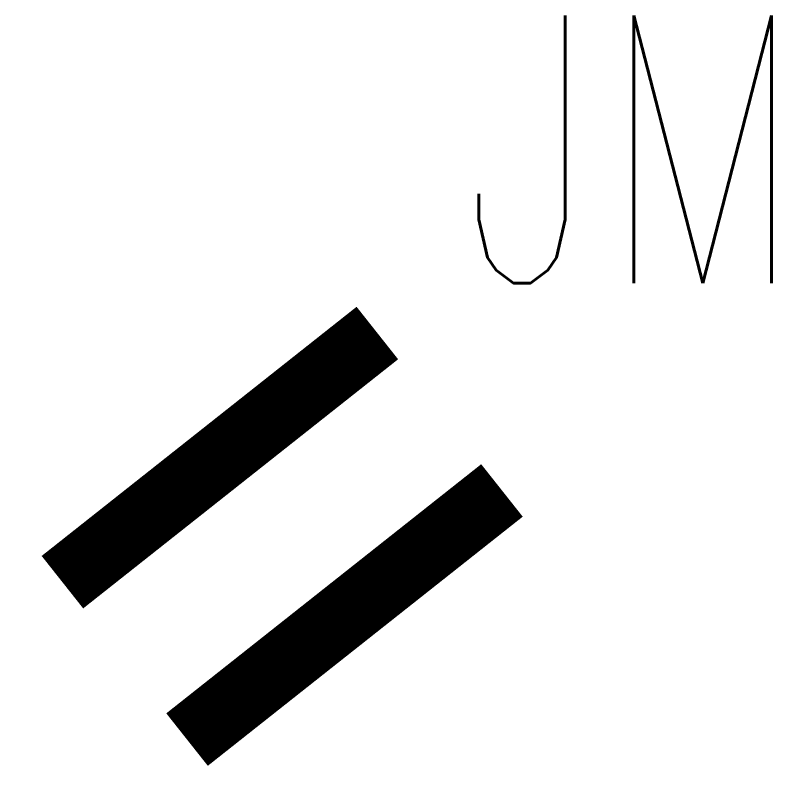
# Model space of a CAD drawing. Header units: millimetres. Extents: x 124011 to 124975, y 124999 to 125953.
# Drawn here: x 124576.374 to 124579.198, y 125470.45 to 125473.331 of the extents above; entities that cross this region are included whole.
import ezdxf
from ezdxf.enums import TextEntityAlignment as Align

# ---------------------------------------------------------------- set-up
doc = ezdxf.new("R2010")
doc.units = ezdxf.units.MM
doc.layers.get('0').update_dxf_attribs({"linetype": 'CONTINUOUS'})
doc.layers.add('P_310', color=7, linetype='CONTINUOUS')
doc.styles.get("Standard").update_dxf_attribs({"font": 'romans.shx', "width": 0.85})

# ---------------------------------------------------------------- blocks, each defined once
blk = doc.blocks.new('P_310_02')
at = {"color": 0, "linetype": 'Continuous', "const_width": 0.25, "flags": 128}
for points in [[(-0.375, 0.7511), (-0.375, -0.7489)], [(0.375, 0.7511), (0.375, -0.7489)]]:
    blk.add_lwpolyline(points, dxfattribs=at)
at = {"color": 0, "linetype": 'Continuous', "width": 0.75}
blk.add_attdef('NUM', text='', height=1, dxfattribs=at).set_placement((1.908, 1.6482), align=Align.MIDDLE)
at = {"color": 0, "linetype": 'Continuous', "width": 0.75, "flags": 3}
for tag, p in [('DEF_LEG', (0, -10)), ('DEF_COUP', (0, -12.5)), ('DEF_TYPE', (0, -15))]:
    blk.add_attdef(tag, text='', height=1.2, dxfattribs=at).set_placement(p, align=Align.MIDDLE)

msp = doc.modelspace()

# ---------------------------------------------------------------- block references
at = {"layer": 'P_310'}
ref = msp.add_blockref('P_310_02', (124577.3696, 125471.3845), dxfattribs=dict(at, rotation=308.3587755875387))
ref.add_attrib('NUM', 'JM', dxfattribs={"layer": '0', "color": 0, "linetype": 'Continuous', "height": 1, "width": 0.75}).set_placement((124578.6839, 125472.8313), align=Align.MIDDLE)

doc.saveas('drawing.dxf')
